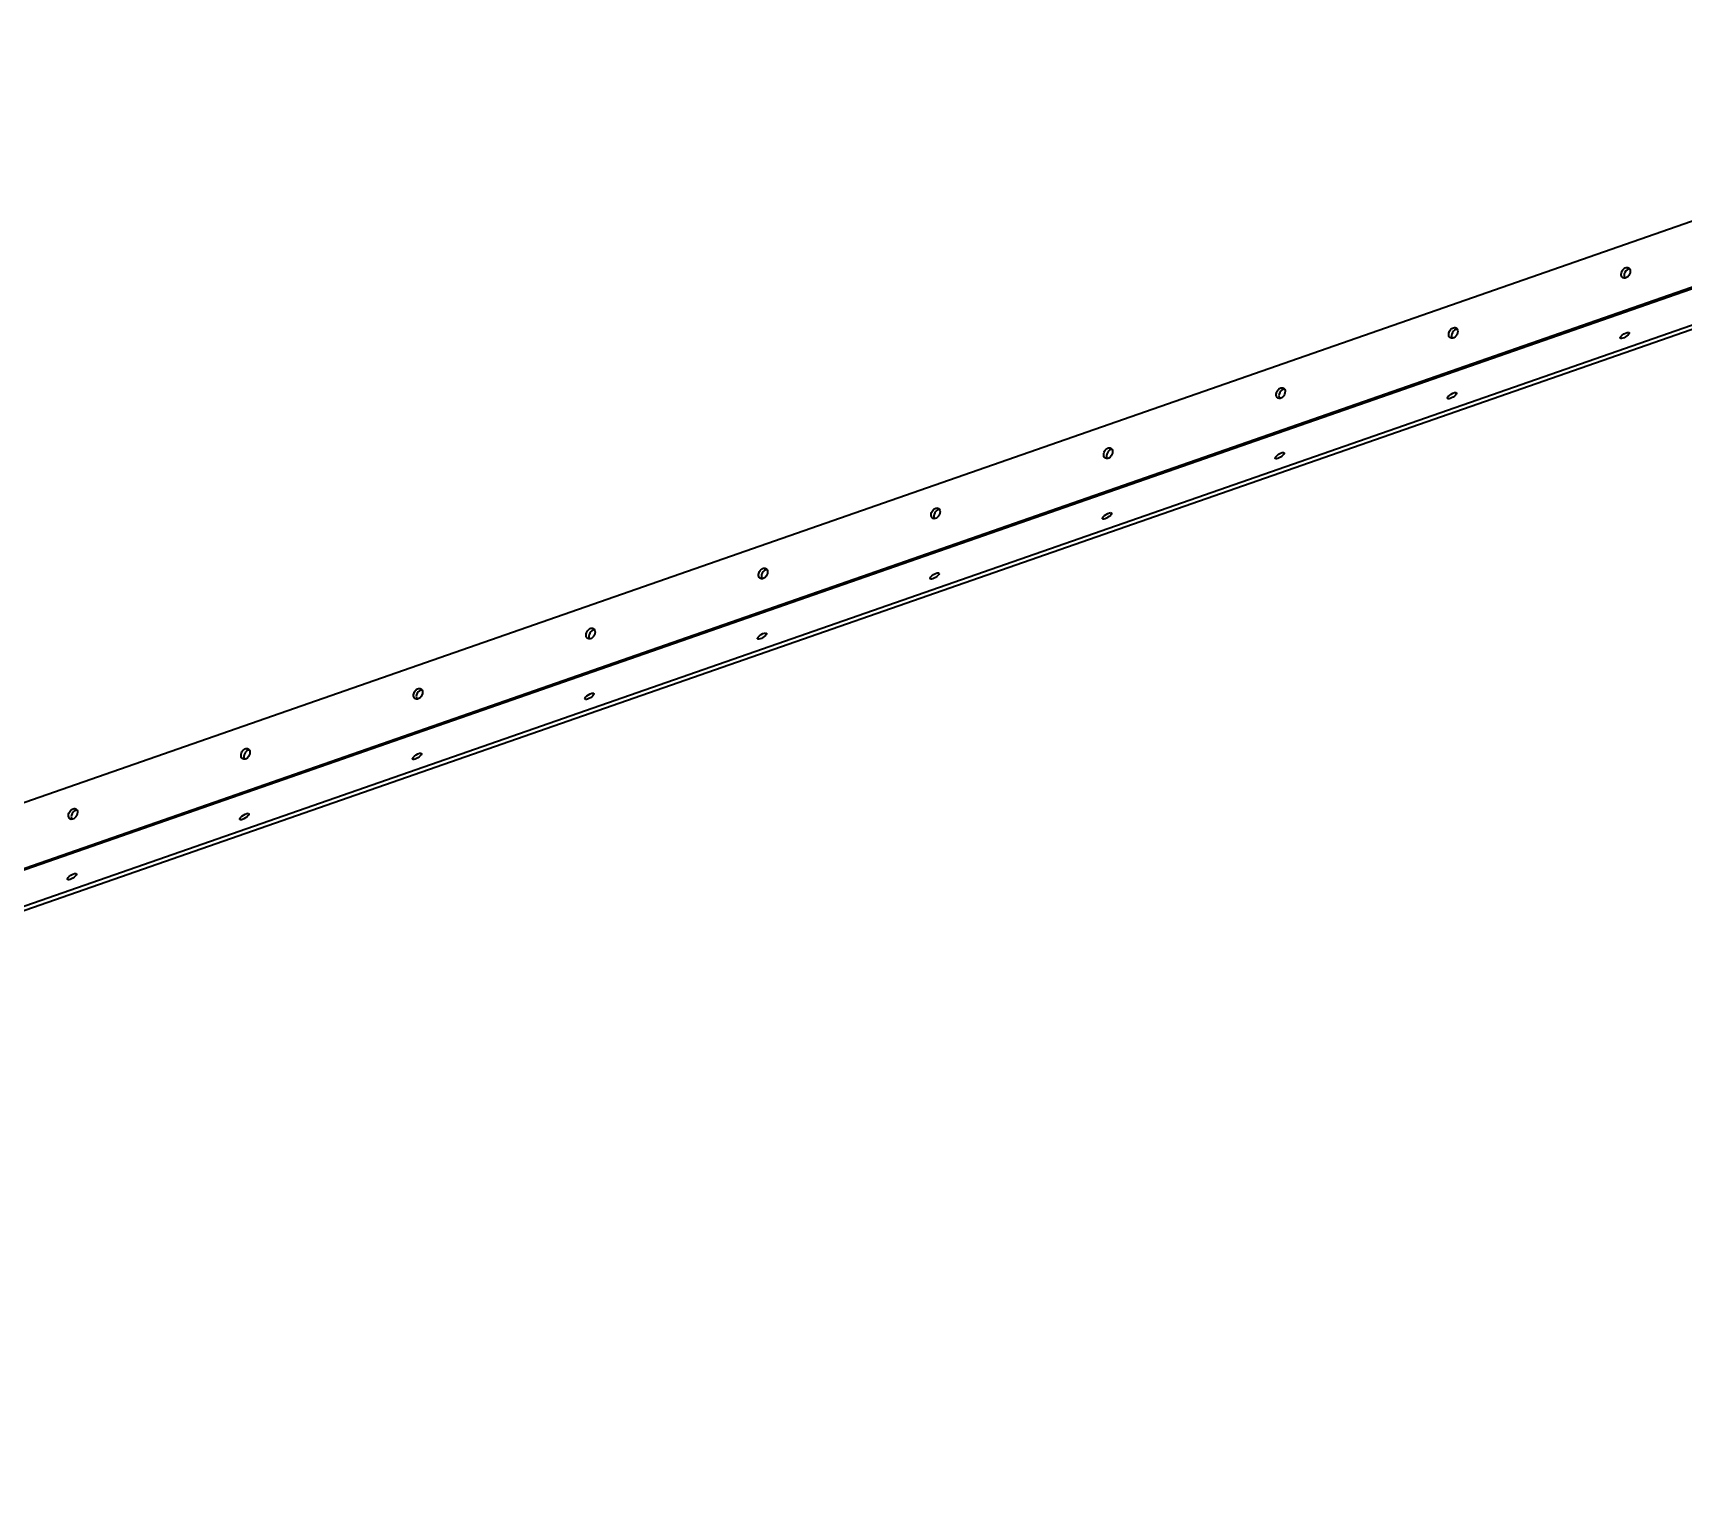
# Model space of a CAD drawing. Header units: millimetres. Extents: x 0 to 420, y 0 to 297.
# Drawn here: x 144 to 237.3, y 136.9 to 219.4 of the extents above; entities that cross this region are included whole.
import ezdxf

# ---------------------------------------------------------------- set-up
doc = ezdxf.new("R2010")
doc.units = ezdxf.units.MM

msp = doc.modelspace()

# ---------------------------------------------------------------- linework, layer by layer
at = {"color": 1, "lineweight": 35}
for p, q in [((46.39, 142.065), (268.352, 219.442)), ((268.715, 215.736), (50.462, 139.652)), ((50.49, 139.766), (268.743, 215.85)), ((49.099, 137.136), (267.157, 213.152)), ((49.227, 136.937), (267.285, 212.953)), ((233.819, 205.804), (233.827, 205.863)), ((233.82, 205.747), (233.819, 205.804)), ((233.832, 205.695), (233.82, 205.747)), ((233.827, 205.863), (233.845, 205.923)), ((233.852, 205.65), (233.832, 205.695)), ((233.845, 205.923), (233.872, 205.981)), ((233.881, 205.613), (233.852, 205.65)), ((233.872, 205.981), (233.906, 206.035)), ((233.917, 205.586), (233.881, 205.613)), ((233.906, 206.035), (233.946, 206.082)), ((233.978, 205.567), (233.917, 205.586)), ((233.946, 206.082), (233.992, 206.121)), ((233.992, 205.809), (233.975, 205.72)), ((233.975, 205.72), (233.981, 205.637)), ((234.046, 205.572), (233.978, 205.567)), ((233.981, 205.637), (234.007, 205.566)), ((233.992, 206.121), (234.04, 206.151)), ((234.028, 205.896), (233.992, 205.809)), ((234.081, 205.974), (234.028, 205.896)), ((234.04, 206.151), (234.09, 206.17)), ((234.117, 205.599), (234.046, 205.572)), ((234.147, 206.035), (234.081, 205.974)), ((234.09, 206.17), (234.139, 206.177)), ((234.184, 205.648), (234.117, 205.599)), ((234.139, 206.177), (234.186, 206.173)), ((234.22, 206.076), (234.147, 206.035)), ((234.242, 205.714), (234.184, 205.648)), ((234.186, 206.173), (234.228, 206.157)), ((234.294, 206.092), (234.22, 206.076)), ((234.228, 206.157), (234.269, 206.125)), ((234.288, 205.792), (234.242, 205.714)), ((234.269, 206.125), (234.3, 206.08)), ((234.316, 205.876), (234.288, 205.792)), ((234.3, 206.08), (234.319, 206.024)), ((234.326, 205.96), (234.316, 205.876)), ((234.319, 206.024), (234.326, 205.96)), ((224.084, 202.521), (224.111, 202.578)), ((224.111, 202.578), (224.145, 202.632)), ((224.145, 202.632), (224.186, 202.679)), ((224.186, 202.679), (224.231, 202.718)), ((224.231, 202.718), (224.279, 202.748)), ((224.32, 202.571), (224.267, 202.493)), ((224.279, 202.748), (224.329, 202.767)), ((224.386, 202.633), (224.32, 202.571)), ((224.329, 202.767), (224.378, 202.775)), ((224.378, 202.775), (224.425, 202.77)), ((224.459, 202.673), (224.386, 202.633)), ((224.425, 202.77), (224.467, 202.754)), ((224.533, 202.689), (224.459, 202.673)), ((224.467, 202.754), (224.508, 202.722)), ((224.508, 202.722), (224.539, 202.677)), ((224.539, 202.677), (224.559, 202.621)), ((224.559, 202.621), (224.565, 202.558)), ((224.058, 202.401), (224.067, 202.461)), ((224.06, 202.345), (224.058, 202.401)), ((224.071, 202.292), (224.06, 202.345)), ((224.067, 202.461), (224.084, 202.521)), ((224.091, 202.247), (224.071, 202.292)), ((224.12, 202.21), (224.091, 202.247)), ((224.156, 202.184), (224.12, 202.21)), ((224.217, 202.165), (224.156, 202.184)), ((224.231, 202.406), (224.214, 202.317)), ((224.214, 202.317), (224.22, 202.234)), ((224.286, 202.169), (224.217, 202.165)), ((224.22, 202.234), (224.246, 202.164)), ((224.267, 202.493), (224.231, 202.406)), ((224.356, 202.197), (224.286, 202.169)), ((224.423, 202.245), (224.356, 202.197)), ((224.481, 202.311), (224.423, 202.245)), ((224.527, 202.389), (224.481, 202.311)), ((224.555, 202.474), (224.527, 202.389)), ((224.565, 202.558), (224.555, 202.474)), ((233.754, 202.184), (233.758, 202.209)), ((233.759, 202.165), (233.754, 202.184)), ((233.758, 202.209), (233.796, 202.271)), ((233.788, 202.148), (233.759, 202.165)), ((233.838, 202.148), (233.788, 202.148)), ((233.796, 202.271), (233.866, 202.341)), ((233.905, 202.165), (233.838, 202.148)), ((233.866, 202.341), (233.958, 202.41)), ((233.983, 202.198), (233.905, 202.165)), ((233.958, 202.41), (234.059, 202.465)), ((234.063, 202.244), (233.983, 202.198)), ((234.059, 202.465), (234.152, 202.5)), ((234.138, 202.298), (234.063, 202.244)), ((234.201, 202.355), (234.138, 202.298)), ((234.152, 202.5), (234.224, 202.509)), ((234.246, 202.409), (234.201, 202.355)), ((234.224, 202.509), (234.248, 202.503)), ((234.267, 202.456), (234.246, 202.409)), ((234.248, 202.503), (234.264, 202.49)), ((234.264, 202.49), (234.267, 202.456)), ((214.297, 198.999), (214.306, 199.058)), ((214.299, 198.942), (214.297, 198.999)), ((214.31, 198.89), (214.299, 198.942)), ((214.306, 199.058), (214.323, 199.118)), ((214.33, 198.845), (214.31, 198.89)), ((214.323, 199.118), (214.35, 199.176)), ((214.359, 198.808), (214.33, 198.845)), ((214.35, 199.176), (214.384, 199.229)), ((214.384, 199.229), (214.425, 199.277)), ((214.425, 199.277), (214.47, 199.316)), ((214.47, 199.004), (214.454, 198.915)), ((214.454, 198.915), (214.459, 198.831)), ((214.47, 199.316), (214.519, 199.345)), ((214.506, 199.091), (214.47, 199.004)), ((214.56, 199.168), (214.506, 199.091)), ((214.519, 199.345), (214.568, 199.364)), ((214.625, 199.23), (214.56, 199.168)), ((214.568, 199.364), (214.617, 199.372)), ((214.662, 198.843), (214.595, 198.794)), ((214.617, 199.372), (214.664, 199.368)), ((214.698, 199.271), (214.625, 199.23)), ((214.721, 198.909), (214.662, 198.843)), ((214.664, 199.368), (214.706, 199.352)), ((214.772, 199.287), (214.698, 199.271)), ((214.706, 199.352), (214.747, 199.32)), ((214.766, 198.987), (214.721, 198.909)), ((214.747, 199.32), (214.778, 199.275)), ((214.795, 199.071), (214.766, 198.987)), ((214.778, 199.275), (214.798, 199.219)), ((214.804, 199.155), (214.795, 199.071)), ((214.798, 199.219), (214.804, 199.155)), ((223.997, 198.806), (224.035, 198.868)), ((224.035, 198.868), (224.105, 198.938)), ((224.105, 198.938), (224.198, 199.007)), ((224.198, 199.007), (224.298, 199.063)), ((224.302, 198.842), (224.222, 198.796)), ((224.298, 199.063), (224.391, 199.098)), ((224.377, 198.896), (224.302, 198.842)), ((224.44, 198.952), (224.377, 198.896)), ((224.391, 199.098), (224.463, 199.106)), ((224.485, 199.006), (224.44, 198.952)), ((224.463, 199.106), (224.488, 199.1)), ((224.507, 199.053), (224.485, 199.006)), ((224.488, 199.1), (224.503, 199.087)), ((224.503, 199.087), (224.507, 199.053)), ((214.395, 198.781), (214.359, 198.808)), ((214.456, 198.762), (214.395, 198.781)), ((214.525, 198.766), (214.456, 198.762)), ((214.459, 198.831), (214.485, 198.761)), ((214.595, 198.794), (214.525, 198.766)), ((223.993, 198.781), (223.997, 198.806)), ((223.998, 198.762), (223.993, 198.781)), ((224.027, 198.745), (223.998, 198.762)), ((224.077, 198.745), (224.027, 198.745)), ((224.144, 198.763), (224.077, 198.745)), ((224.222, 198.796), (224.144, 198.763)), ((204.537, 195.596), (204.545, 195.655)), ((204.538, 195.539), (204.537, 195.596)), ((204.549, 195.487), (204.538, 195.539)), ((204.545, 195.655), (204.563, 195.715)), ((204.569, 195.442), (204.549, 195.487)), ((204.563, 195.715), (204.589, 195.773)), ((204.598, 195.405), (204.569, 195.442)), ((204.589, 195.773), (204.623, 195.827)), ((204.634, 195.378), (204.598, 195.405)), ((204.623, 195.827), (204.664, 195.874)), ((204.695, 195.359), (204.634, 195.378)), ((204.664, 195.874), (204.709, 195.913)), ((204.709, 195.601), (204.693, 195.512)), ((204.693, 195.512), (204.698, 195.429)), ((204.764, 195.364), (204.695, 195.359)), ((204.698, 195.429), (204.725, 195.358)), ((204.709, 195.913), (204.758, 195.943)), ((204.745, 195.688), (204.709, 195.601)), ((204.799, 195.766), (204.745, 195.688)), ((204.758, 195.943), (204.807, 195.962)), ((204.834, 195.391), (204.764, 195.364)), ((204.865, 195.827), (204.799, 195.766)), ((204.807, 195.962), (204.857, 195.969)), ((204.901, 195.44), (204.834, 195.391)), ((204.857, 195.969), (204.903, 195.965)), ((204.937, 195.868), (204.865, 195.827)), ((204.96, 195.506), (204.901, 195.44)), ((204.903, 195.965), (204.945, 195.949)), ((205.011, 195.884), (204.937, 195.868)), ((204.945, 195.949), (204.986, 195.917)), ((205.005, 195.584), (204.96, 195.506)), ((204.986, 195.917), (205.018, 195.872)), ((205.034, 195.668), (205.005, 195.584)), ((205.018, 195.872), (205.037, 195.816)), ((205.043, 195.752), (205.034, 195.668)), ((205.037, 195.816), (205.043, 195.752)), ((214.232, 195.379), (214.236, 195.403)), ((214.237, 195.36), (214.232, 195.379)), ((214.236, 195.403), (214.274, 195.465)), ((214.266, 195.342), (214.237, 195.36)), ((214.316, 195.342), (214.266, 195.342)), ((214.274, 195.465), (214.344, 195.536)), ((214.383, 195.36), (214.316, 195.342)), ((214.344, 195.536), (214.437, 195.604)), ((214.461, 195.393), (214.383, 195.36)), ((214.437, 195.604), (214.537, 195.66)), ((214.541, 195.439), (214.461, 195.393)), ((214.537, 195.66), (214.631, 195.695)), ((214.616, 195.493), (214.541, 195.439)), ((214.679, 195.55), (214.616, 195.493)), ((214.631, 195.695), (214.702, 195.703)), ((214.724, 195.604), (214.679, 195.55)), ((214.702, 195.703), (214.727, 195.697)), ((214.746, 195.65), (214.724, 195.604)), ((214.727, 195.697), (214.742, 195.684)), ((214.742, 195.684), (214.746, 195.65)), ((194.784, 192.253), (194.802, 192.313)), ((194.802, 192.313), (194.828, 192.37)), ((194.828, 192.37), (194.862, 192.424)), ((194.862, 192.424), (194.903, 192.471)), ((194.903, 192.471), (194.948, 192.51)), ((194.948, 192.51), (194.997, 192.54)), ((195.038, 192.363), (194.984, 192.285)), ((194.997, 192.54), (195.047, 192.559)), ((195.104, 192.425), (195.038, 192.363)), ((195.047, 192.559), (195.096, 192.567)), ((195.096, 192.567), (195.142, 192.562)), ((195.177, 192.465), (195.104, 192.425)), ((195.142, 192.562), (195.184, 192.546)), ((195.25, 192.481), (195.177, 192.465)), ((195.184, 192.546), (195.226, 192.514)), ((195.226, 192.514), (195.257, 192.469)), ((195.257, 192.469), (195.276, 192.413)), ((195.283, 192.349), (195.273, 192.266)), ((195.276, 192.413), (195.283, 192.349)), ((194.776, 192.193), (194.784, 192.253)), ((194.777, 192.136), (194.776, 192.193)), ((194.788, 192.084), (194.777, 192.136)), ((194.808, 192.039), (194.788, 192.084)), ((194.837, 192.002), (194.808, 192.039)), ((194.873, 191.976), (194.837, 192.002)), ((194.935, 191.957), (194.873, 191.976)), ((194.948, 192.198), (194.932, 192.109)), ((194.932, 192.109), (194.937, 192.026)), ((195.003, 191.961), (194.935, 191.957)), ((194.937, 192.026), (194.964, 191.956)), ((194.984, 192.285), (194.948, 192.198)), ((195.073, 191.989), (195.003, 191.961)), ((195.141, 192.037), (195.073, 191.989)), ((195.199, 192.103), (195.141, 192.037)), ((195.244, 192.181), (195.199, 192.103)), ((195.273, 192.266), (195.244, 192.181)), ((204.471, 191.976), (204.475, 192.001)), ((204.476, 191.957), (204.471, 191.976)), ((204.475, 192.001), (204.513, 192.063)), ((204.505, 191.94), (204.476, 191.957)), ((204.555, 191.94), (204.505, 191.94)), ((204.513, 192.063), (204.583, 192.133)), ((204.622, 191.957), (204.555, 191.94)), ((204.583, 192.133), (204.676, 192.202)), ((204.7, 191.99), (204.622, 191.957)), ((204.676, 192.202), (204.776, 192.257)), ((204.78, 192.036), (204.7, 191.99)), ((204.776, 192.257), (204.87, 192.292)), ((204.856, 192.09), (204.78, 192.036)), ((204.918, 192.147), (204.856, 192.09)), ((204.87, 192.292), (204.942, 192.301)), ((204.963, 192.201), (204.918, 192.147)), ((204.942, 192.301), (204.966, 192.295)), ((204.985, 192.248), (204.963, 192.201)), ((204.966, 192.295), (204.981, 192.282)), ((204.981, 192.282), (204.985, 192.248)), ((185.015, 188.791), (185.023, 188.85)), ((185.016, 188.734), (185.015, 188.791)), ((185.027, 188.682), (185.016, 188.734)), ((185.023, 188.85), (185.041, 188.91)), ((185.048, 188.636), (185.027, 188.682)), ((185.041, 188.91), (185.067, 188.968)), ((185.076, 188.6), (185.048, 188.636)), ((185.067, 188.968), (185.102, 189.021)), ((185.112, 188.573), (185.076, 188.6)), ((185.102, 189.021), (185.142, 189.069)), ((185.174, 188.554), (185.112, 188.573)), ((185.142, 189.069), (185.188, 189.108)), ((185.187, 188.796), (185.171, 188.707)), ((185.171, 188.707), (185.176, 188.623)), ((185.176, 188.623), (185.203, 188.553)), ((185.224, 188.883), (185.187, 188.796)), ((185.188, 189.108), (185.236, 189.137)), ((185.277, 188.96), (185.224, 188.883)), ((185.236, 189.137), (185.286, 189.156)), ((185.313, 188.586), (185.242, 188.558)), ((185.343, 189.022), (185.277, 188.96)), ((185.286, 189.156), (185.335, 189.164)), ((185.38, 188.635), (185.313, 188.586)), ((185.335, 189.164), (185.381, 189.16)), ((185.416, 189.063), (185.343, 189.022)), ((185.438, 188.701), (185.38, 188.635)), ((185.381, 189.16), (185.423, 189.144)), ((185.489, 189.079), (185.416, 189.063)), ((185.423, 189.144), (185.465, 189.112)), ((185.483, 188.779), (185.438, 188.701)), ((185.465, 189.112), (185.496, 189.067)), ((185.512, 188.863), (185.483, 188.779)), ((185.496, 189.067), (185.515, 189.011)), ((185.522, 188.947), (185.512, 188.863)), ((185.515, 189.011), (185.522, 188.947)), ((194.71, 188.573), (194.715, 188.598)), ((194.716, 188.554), (194.71, 188.573)), ((194.715, 188.598), (194.752, 188.66)), ((194.752, 188.66), (194.822, 188.73)), ((194.822, 188.73), (194.915, 188.799)), ((194.939, 188.588), (194.862, 188.554)), ((194.915, 188.799), (195.016, 188.855)), ((195.019, 188.634), (194.939, 188.588)), ((195.016, 188.855), (195.109, 188.89)), ((195.095, 188.688), (195.019, 188.634)), ((195.158, 188.744), (195.095, 188.688)), ((195.109, 188.89), (195.181, 188.898)), ((195.202, 188.798), (195.158, 188.744)), ((195.181, 188.898), (195.205, 188.892)), ((195.224, 188.845), (195.202, 188.798)), ((195.205, 188.892), (195.22, 188.879)), ((195.22, 188.879), (195.224, 188.845)), ((185.242, 188.558), (185.174, 188.554)), ((194.744, 188.537), (194.716, 188.554)), ((194.794, 188.537), (194.744, 188.537)), ((194.862, 188.554), (194.794, 188.537)), ((175.254, 185.388), (175.262, 185.447)), ((175.255, 185.331), (175.254, 185.388)), ((175.266, 185.279), (175.255, 185.331)), ((175.262, 185.447), (175.28, 185.507)), ((175.287, 185.234), (175.266, 185.279)), ((175.28, 185.507), (175.306, 185.565)), ((175.315, 185.197), (175.287, 185.234)), ((175.306, 185.565), (175.341, 185.619)), ((175.352, 185.17), (175.315, 185.197)), ((175.341, 185.619), (175.381, 185.666)), ((175.413, 185.151), (175.352, 185.17)), ((175.381, 185.666), (175.427, 185.705)), ((175.426, 185.393), (175.41, 185.304)), ((175.41, 185.304), (175.416, 185.221)), ((175.481, 185.156), (175.413, 185.151)), ((175.416, 185.221), (175.442, 185.15)), ((175.463, 185.48), (175.426, 185.393)), ((175.427, 185.705), (175.475, 185.735)), ((175.516, 185.558), (175.463, 185.48)), ((175.475, 185.735), (175.525, 185.754)), ((175.552, 185.183), (175.481, 185.156)), ((175.582, 185.619), (175.516, 185.558)), ((175.525, 185.754), (175.574, 185.761)), ((175.619, 185.232), (175.552, 185.183)), ((175.574, 185.761), (175.62, 185.757)), ((175.655, 185.66), (175.582, 185.619)), ((175.677, 185.298), (175.619, 185.232)), ((175.62, 185.757), (175.663, 185.741)), ((175.728, 185.676), (175.655, 185.66)), ((175.663, 185.741), (175.704, 185.709)), ((175.722, 185.376), (175.677, 185.298)), ((175.704, 185.709), (175.735, 185.664)), ((175.751, 185.46), (175.722, 185.376)), ((175.735, 185.664), (175.754, 185.608)), ((175.761, 185.544), (175.751, 185.46)), ((175.754, 185.608), (175.761, 185.544)), ((184.949, 185.171), (184.954, 185.195)), ((184.955, 185.152), (184.949, 185.171)), ((184.954, 185.195), (184.991, 185.257)), ((184.983, 185.134), (184.955, 185.152)), ((185.034, 185.134), (184.983, 185.134)), ((184.991, 185.257), (185.062, 185.328)), ((185.101, 185.152), (185.034, 185.134)), ((185.062, 185.328), (185.154, 185.396)), ((185.178, 185.185), (185.101, 185.152)), ((185.154, 185.396), (185.255, 185.452)), ((185.259, 185.231), (185.178, 185.185)), ((185.255, 185.452), (185.348, 185.487)), ((185.334, 185.285), (185.259, 185.231)), ((185.397, 185.342), (185.334, 185.285)), ((185.348, 185.487), (185.42, 185.495)), ((185.441, 185.396), (185.397, 185.342)), ((185.42, 185.495), (185.444, 185.489)), ((185.463, 185.442), (185.441, 185.396)), ((185.444, 185.489), (185.459, 185.476)), ((185.459, 185.476), (185.463, 185.442)), ((165.493, 181.985), (165.501, 182.045)), ((165.501, 182.045), (165.519, 182.104)), ((165.519, 182.104), (165.546, 182.162)), ((165.546, 182.162), (165.58, 182.216)), ((165.58, 182.216), (165.62, 182.263)), ((165.62, 182.263), (165.666, 182.302)), ((165.702, 182.077), (165.665, 181.99)), ((165.666, 182.302), (165.714, 182.332)), ((165.755, 182.155), (165.702, 182.077)), ((165.714, 182.332), (165.764, 182.351)), ((165.821, 182.217), (165.755, 182.155)), ((165.764, 182.351), (165.813, 182.358)), ((165.813, 182.358), (165.86, 182.354)), ((165.894, 182.257), (165.821, 182.217)), ((165.86, 182.354), (165.902, 182.338)), ((165.968, 182.273), (165.894, 182.257)), ((165.902, 182.338), (165.943, 182.306)), ((165.943, 182.306), (165.974, 182.261)), ((165.99, 182.058), (165.962, 181.973)), ((165.974, 182.261), (165.993, 182.205)), ((166, 182.141), (165.99, 182.058)), ((165.993, 182.205), (166, 182.141)), ((175.393, 181.993), (175.494, 182.049)), ((175.494, 182.049), (175.587, 182.084)), ((175.587, 182.084), (175.659, 182.093)), ((175.659, 182.093), (175.683, 182.087)), ((175.702, 182.04), (175.68, 181.993)), ((175.683, 182.087), (175.698, 182.074)), ((175.698, 182.074), (175.702, 182.04)), ((165.494, 181.928), (165.493, 181.985)), ((165.506, 181.876), (165.494, 181.928)), ((165.526, 181.831), (165.506, 181.876)), ((165.555, 181.794), (165.526, 181.831)), ((165.591, 181.768), (165.555, 181.794)), ((165.652, 181.749), (165.591, 181.768)), ((165.665, 181.99), (165.649, 181.901)), ((165.649, 181.901), (165.655, 181.818)), ((165.72, 181.753), (165.652, 181.749)), ((165.655, 181.818), (165.681, 181.748)), ((165.791, 181.781), (165.72, 181.753)), ((165.858, 181.829), (165.791, 181.781)), ((165.916, 181.895), (165.858, 181.829)), ((165.962, 181.973), (165.916, 181.895)), ((175.188, 181.768), (175.193, 181.793)), ((175.194, 181.749), (175.188, 181.768)), ((175.193, 181.793), (175.23, 181.855)), ((175.222, 181.731), (175.194, 181.749)), ((175.273, 181.732), (175.222, 181.731)), ((175.23, 181.855), (175.301, 181.925)), ((175.34, 181.749), (175.273, 181.732)), ((175.301, 181.925), (175.393, 181.993)), ((175.417, 181.782), (175.34, 181.749)), ((175.498, 181.828), (175.417, 181.782)), ((175.573, 181.882), (175.498, 181.828)), ((175.636, 181.939), (175.573, 181.882)), ((175.68, 181.993), (175.636, 181.939)), ((155.732, 178.583), (155.741, 178.642)), ((155.734, 178.526), (155.732, 178.583)), ((155.745, 178.474), (155.734, 178.526)), ((155.741, 178.642), (155.758, 178.702)), ((155.765, 178.428), (155.745, 178.474)), ((155.758, 178.702), (155.785, 178.76)), ((155.794, 178.392), (155.765, 178.428)), ((155.785, 178.76), (155.819, 178.813)), ((155.83, 178.365), (155.794, 178.392)), ((155.819, 178.813), (155.86, 178.86)), ((155.891, 178.346), (155.83, 178.365)), ((155.86, 178.86), (155.905, 178.9)), ((155.905, 178.587), (155.888, 178.499)), ((155.888, 178.499), (155.894, 178.415)), ((155.96, 178.35), (155.891, 178.346)), ((155.894, 178.415), (155.92, 178.345)), ((155.905, 178.9), (155.953, 178.929)), ((155.941, 178.674), (155.905, 178.587)), ((155.994, 178.752), (155.941, 178.674)), ((155.953, 178.929), (156.003, 178.948)), ((156.03, 178.378), (155.96, 178.35)), ((156.06, 178.814), (155.994, 178.752)), ((156.003, 178.948), (156.052, 178.956)), ((156.097, 178.427), (156.03, 178.378)), ((156.052, 178.956), (156.099, 178.952)), ((156.133, 178.855), (156.06, 178.814)), ((156.155, 178.492), (156.097, 178.427)), ((156.099, 178.952), (156.141, 178.936)), ((156.207, 178.871), (156.133, 178.855)), ((156.141, 178.936), (156.182, 178.904)), ((156.201, 178.571), (156.155, 178.492)), ((156.182, 178.904), (156.213, 178.858)), ((156.229, 178.655), (156.201, 178.571)), ((156.213, 178.858), (156.233, 178.803)), ((156.239, 178.739), (156.229, 178.655)), ((156.233, 178.803), (156.239, 178.739)), ((165.428, 178.365), (165.432, 178.39)), ((165.433, 178.346), (165.428, 178.365)), ((165.432, 178.39), (165.469, 178.452)), ((165.462, 178.329), (165.433, 178.346)), ((165.512, 178.329), (165.462, 178.329)), ((165.469, 178.452), (165.54, 178.522)), ((165.579, 178.346), (165.512, 178.329)), ((165.54, 178.522), (165.632, 178.591)), ((165.657, 178.38), (165.579, 178.346)), ((165.632, 178.591), (165.733, 178.647)), ((165.737, 178.426), (165.657, 178.38)), ((165.733, 178.647), (165.826, 178.682)), ((165.812, 178.479), (165.737, 178.426)), ((165.875, 178.536), (165.812, 178.479)), ((165.826, 178.682), (165.898, 178.69)), ((165.92, 178.59), (165.875, 178.536)), ((165.898, 178.69), (165.922, 178.684)), ((165.941, 178.637), (165.92, 178.59)), ((165.922, 178.684), (165.938, 178.671)), ((165.938, 178.671), (165.941, 178.637)), ((146.144, 175.497), (146.193, 175.527)), ((146.193, 175.527), (146.242, 175.546)), ((146.242, 175.546), (146.291, 175.553)), ((146.291, 175.553), (146.338, 175.549)), ((146.338, 175.549), (146.38, 175.533)), ((146.38, 175.533), (146.421, 175.501)), ((146.421, 175.501), (146.452, 175.456)), ((145.971, 175.18), (145.98, 175.239)), ((145.973, 175.123), (145.971, 175.18)), ((145.984, 175.071), (145.973, 175.123)), ((145.98, 175.239), (145.997, 175.299)), ((146.004, 175.026), (145.984, 175.071)), ((145.997, 175.299), (146.024, 175.357)), ((146.033, 174.989), (146.004, 175.026)), ((146.024, 175.357), (146.058, 175.41)), ((146.069, 174.962), (146.033, 174.989)), ((146.058, 175.41), (146.099, 175.458)), ((146.13, 174.943), (146.069, 174.962)), ((146.099, 175.458), (146.144, 175.497)), ((146.144, 175.185), (146.128, 175.096)), ((146.128, 175.096), (146.133, 175.013)), ((146.199, 174.948), (146.13, 174.943)), ((146.133, 175.013), (146.159, 174.942)), ((146.18, 175.272), (146.144, 175.185)), ((146.233, 175.35), (146.18, 175.272)), ((146.269, 174.975), (146.199, 174.948)), ((146.299, 175.411), (146.233, 175.35)), ((146.336, 175.024), (146.269, 174.975)), ((146.372, 175.452), (146.299, 175.411)), ((146.395, 175.09), (146.336, 175.024)), ((146.446, 175.468), (146.372, 175.452)), ((146.44, 175.168), (146.395, 175.09)), ((146.468, 175.252), (146.44, 175.168)), ((146.452, 175.456), (146.472, 175.4)), ((146.478, 175.336), (146.468, 175.252)), ((146.472, 175.4), (146.478, 175.336)), ((155.667, 174.963), (155.671, 174.987)), ((155.672, 174.944), (155.667, 174.963)), ((155.671, 174.987), (155.709, 175.049)), ((155.701, 174.926), (155.672, 174.944)), ((155.751, 174.926), (155.701, 174.926)), ((155.709, 175.049), (155.779, 175.12)), ((155.818, 174.944), (155.751, 174.926)), ((155.779, 175.12), (155.872, 175.188)), ((155.896, 174.977), (155.818, 174.944)), ((155.872, 175.188), (155.972, 175.244)), ((155.976, 175.023), (155.896, 174.977)), ((155.972, 175.244), (156.065, 175.279)), ((156.051, 175.077), (155.976, 175.023)), ((156.114, 175.134), (156.051, 175.077)), ((156.065, 175.279), (156.137, 175.287)), ((156.159, 175.188), (156.114, 175.134)), ((156.137, 175.287), (156.161, 175.281)), ((156.181, 175.234), (156.159, 175.188)), ((156.161, 175.281), (156.177, 175.268)), ((156.177, 175.268), (156.181, 175.234)), ((146.018, 171.717), (146.111, 171.785)), ((146.111, 171.785), (146.211, 171.841)), ((146.211, 171.841), (146.305, 171.876)), ((146.305, 171.876), (146.376, 171.885)), ((146.398, 171.785), (146.353, 171.731)), ((146.376, 171.885), (146.401, 171.879)), ((146.42, 171.832), (146.398, 171.785)), ((146.401, 171.879), (146.416, 171.866)), ((146.416, 171.866), (146.42, 171.832)), ((145.906, 171.56), (145.91, 171.585)), ((145.911, 171.541), (145.906, 171.56)), ((145.91, 171.585), (145.948, 171.647)), ((145.94, 171.523), (145.911, 171.541)), ((145.99, 171.523), (145.94, 171.523)), ((145.948, 171.647), (146.018, 171.717)), ((146.057, 171.541), (145.99, 171.523)), ((146.135, 171.574), (146.057, 171.541)), ((146.215, 171.62), (146.135, 171.574)), ((146.29, 171.674), (146.215, 171.62)), ((146.353, 171.731), (146.29, 171.674))]:
    msp.add_line(p, q, dxfattribs=at)

doc.saveas('drawing.dxf')
